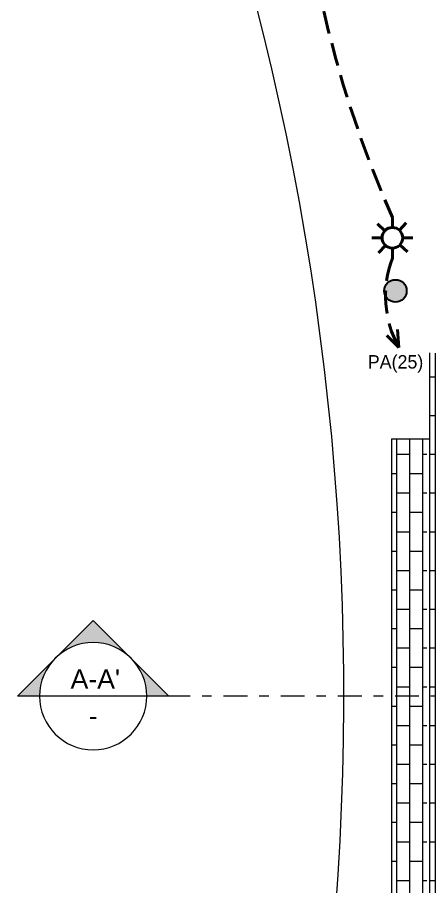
# Model space of a CAD drawing. Header units: metres. Extents: x 14 to 2416, y -346 to 476.
# Drawn here: x 22.52 to 26.85, y -82.62 to -73.51 of the extents above; entities that cross this region are included whole.
import ezdxf
from ezdxf.enums import TextEntityAlignment as Align

# ---------------------------------------------------------------- set-up
doc = ezdxf.new("R2010")
doc.units = ezdxf.units.M
for name, pattern in [('0', [0]), ('CONTINU', [0]), ('Dash Style-2', [0.694425, 0.48607, -0.208355]), ('DASHDOT', [1, 0.5, -0.25, 0, -0.25])]:
    doc.linetypes.add(name, pattern=pattern)
doc.layers.get('0').update_dxf_attribs({"linetype": '0', "lineweight": 20})
for name, color, linetype, lineweight in [('A-ANNO-TEXT', 20, 'Continuous', 13), ('A-SECT-IDEN', 251, 'CONTINU', 9), ('baños', 251, 'Continuous', 0), ('calle', 254, 'Continuous', 0), ('E Salida Luces', 22, 'Continuous', 40), ('E Tuberia Emp Losa', 22, 'Continuous', 40), ('E Tuberia Emp Piso', 24, 'Dash Style-2', 40), ('piso', 253, 'Continuous', 0)]:
    doc.layers.add(name, color=color, linetype=linetype, lineweight=lineweight)
doc.layers.add('hatch piso', color=253, linetype='Continuous', lineweight=0, transparency=0.7)
doc.layers.add('MAVA Luminarias', color=1, linetype='Continuous')
doc.styles.add('BOLD', font='timesbd.ttf', dxfattribs={"height": 0.45})
doc.styles.add('CENTURY GOTHIC', font='GOTHIC.TTF')
doc.styles.add('ESC50-2mm', font='arial.ttf', dxfattribs={"height": 0.1})
doc.styles.get("Standard").update_dxf_attribs({"font": 'arial.ttf', "height": 0.1875})
pattern_1 = [(270, (38.70153, 39.36118), (0.1354836, -2e-17), []), (0, (38.70153, 39.36118), (0.1354836, 0.2032), [0.1354836, -0.1354836])]

# ---------------------------------------------------------------- blocks, each defined once
blk = doc.blocks.new('A$Cd6acdfdc')
at = {"layer": 'MAVA Luminarias', "transparency": 33554687}
blk.add_hatch(color=2, dxfattribs=at).paths.add_polyline_path([(0, 0.079, 1), (0.158, 0.079, 1)])
at = {"layer": 'MAVA Luminarias', "color": 2, "transparency": 33554687}
blk.add_circle((0.079, 0.079), 0.079, dxfattribs=at)
blk = doc.blocks.new('SEC-TAG-DOWN')
at = {"layer": 'A-SECT-IDEN'}
h = blk.add_hatch(color=256, dxfattribs=at)
h.paths.add_polyline_path([(0.1131, 0), (0.0566, -0.0566, 0.198912), (0.08, 0)])
h.paths.add_polyline_path([(-0.1131, 0), (-0.08, 0, 0.198912), (-0.0566, -0.0566)])
blk.add_hatch(color=256, dxfattribs=at).paths.add_polyline_path([(0.0566, -0.0566), (0, -0.1131), (-0.0566, -0.0566, 0.414214)])
for p, q in [((0.1131, 0), (-0.1131, 0)), ((0, -0.1131), (-0.1131, 0)), ((0, -0.1131), (0.1131, 0))]:
    blk.add_line(p, q, dxfattribs=at)
blk.add_circle((0, 0), 0.08, dxfattribs=at)
at = {"layer": 'A-SECT-IDEN', "color": 122, "style": 'BOLD'}
for tag, p in [('REF.#', (0.0001, 0.015)), ('SHT.#', (0.0032, -0.0399))]:
    blk.add_attdef(tag, text='', height=0.025, dxfattribs=at).set_placement(p, align=Align.CENTER)
blk = doc.blocks.new('PL BASE 1N NASAS 09')
at = {"layer": 'piso'}
for p, q in [((-123.5311, -41.6497), (-123.5311, -48.8454)), ((-123.9311, -42.5497), (-123.9311, -47.9443)), ((-123.9311, -42.5497), (-123.5311, -42.5497))]:
    blk.add_line(p, q, dxfattribs=at)
at = {"layer": 'baños', "linetype": 'Continuous'}
for tag, p in [('MODELNUMBER', (-121.6562, -54.8273)), ('TRADENAME', (-121.6562, -54.8273)), ('PRODUCT', (-121.6562, -54.8274)), ('MATERIAL', (-121.6562, -54.8274))]:
    blk.add_attdef(tag, p, '', height=0.0000254, rotation=359.99992, dxfattribs=at)
blk = doc.blocks.new('PL MUEBLES 1N NASAS 09')
at = {"layer": 'hatch piso'}
h = blk.add_hatch(dxfattribs=at)
h.set_pattern_fill('AR-BRSTD', color=256, scale=0.002, angle=-90)
h.set_pattern_definition(pattern_1)
edge = h.paths.add_edge_path()
edge.add_arc((42.2052, 44.7282), 0.0254, 5.5979, 84.4021)
edge.add_line((42.2077, 44.7535), (42.0105, 44.7535))
edge.add_arc((42.0105, 44.8335), 0.08, 180, 270, ccw=False)
edge.add_line((41.9305, 44.8335), (41.9305, 46.5503))
edge.add_line((41.9305, 46.5503), (38.7304, 46.5503))
edge.add_line((38.7304, 46.5503), (38.7304, 39.3612))
edge.add_line((38.7304, 39.3612), (41.9305, 39.3612))
edge.add_line((41.9305, 39.3612), (41.9305, 41.0735))
edge.add_arc((42.0105, 41.0735), 0.08, 91.75822, 180, ccw=False)
edge.add_line((42.008, 41.1535), (42.1927, 41.1536))
edge.add_arc((42.1905, 41.1935), 0.04, 273.21897, 360)
edge.add_line((42.2305, 41.1935), (42.2305, 44.7307))
h = blk.add_hatch(dxfattribs=at)
h.set_pattern_fill('AR-BRSTD', color=256, scale=0.002, angle=-90)
h.set_pattern_definition(pattern_1)
h.paths.add_polyline_path([(38.7015, 45.6503), (38.3304, 45.6503), (38.3304, 40.2612), (38.7015, 40.2612)])
at = {"layer": 'baños'}
blk.add_blockref('PL BASE 1N NASAS 09', (162.2615, 88.2033), dxfattribs=at)
blk = doc.blocks.new('A$Cbef68299')
blk.add_blockref('PL MUEBLES 1N NASAS 09', (-30.7659, -32.0535))
blk = doc.blocks.new('A$Cc5be7df0')
at = {"layer": 'A-SECT-IDEN', "linetype": 'DASHDOT', "ltscale": 0.5}
blk.add_line((58.8011, 28.237), (9.145, 28.237), dxfattribs=at)
at = {"layer": 'calle'}
blk.add_arc((-17.7613, 28.237), 28.9752, 333.79791, 18.79711, dxfattribs=at)
at = {"layer": 'A-ANNO-TEXT'}
blk.add_blockref('A$Cbef68299', (4.1493, 17.337), dxfattribs=at)
at = {"layer": 'A-SECT-IDEN'}
ref = blk.add_blockref('SEC-TAG-DOWN', (8.5825, 28.237), dxfattribs=dict(at, xscale=-7.031249999999997, yscale=7.031249999999999, zscale=7.031249999999999, rotation=180))
ref.add_attrib('SHT.#', "A-A'", dxfattribs={"layer": 'A-ANNO-TEXT', "height": 0.2, "rotation": 360, "style": 'ESC50-2mm'}).set_placement((8.6049, 28.317), align=Align.CENTER)
ref.add_attrib('REF.#', '-', dxfattribs={"layer": 'A-ANNO-TEXT', "height": 0.2, "rotation": 360, "style": 'ESC50-2mm'}).set_placement((8.5829, 27.9316), align=Align.CENTER)
blk = doc.blocks.new('*U576')
at = {"layer": 'E Tuberia Emp Losa', "linetype": 'Continuous'}
for p, q in [((0.078, 0.206), (0, 0)), ((0, 0), (0.206, 0.112))]:
    blk.add_line(p, q, dxfattribs=at)
blk = doc.blocks.new('Luz Jardin')
at = {"layer": 'E Salida Luces', "linetype": 'Continuous'}
for p, q in [((0, 0.358), (0, 0.181)), ((-0.132, 0.123), (-0.262, 0.244)), ((0.123, 0.133), (0.243, 0.263)), ((-0.358, 0.001), (-0.18, 0.001)), ((0.18, 0.001), (0.358, 0.001)), ((-0.243, -0.261), (-0.123, -0.131)), ((0.262, -0.243), (0.132, -0.122)), ((0, -0.179), (0, -0.357))]:
    blk.add_line(p, q, dxfattribs=at)
blk.add_circle((0, 0.001), 0.18, dxfattribs=at)

msp = doc.modelspace()

# ---------------------------------------------------------------- linework, layer by layer
at = {"layer": 'E Tuberia Emp Piso', "ltscale": 0.5}
for centre, radius, start, end in [((37.6932, -70.6584, 1.6), 12.2737, 181.76083, 203.77093), ((27.5082, -76.4292), 1.1195, 159.32543, 208.82289)]:
    msp.add_arc(centre, radius, start, end, dxfattribs=at)

# ---------------------------------------------------------------- block references
at = {"layer": 'A-ANNO-TEXT'}
msp.add_blockref('A$Cc5be7df0', (14.7377, -108.8632), dxfattribs=at)
at = {"layer": 'E Salida Luces', "xscale": 0.6, "yscale": 0.6, "zscale": 0.6}
msp.add_blockref('Luz Jardin', (26.4608, -75.8198), dxfattribs=at)
at = {"layer": 'E Tuberia Emp Losa', "xscale": 0.799999999999992, "yscale": 0.799999999999992, "zscale": 0.799999999999992, "rotation": 65.2017498634645}
msp.add_blockref('*U576', (26.5274, -76.9689), dxfattribs=at)
at = {"layer": 'MAVA Luminarias', "xscale": 1.483214008569871, "yscale": 1.483214008569871, "zscale": 1.483214008569871}
msp.add_blockref('A$Cd6acdfdc', (26.3761, -76.4928), dxfattribs=at)

# ---------------------------------------------------------------- texts
at = {"layer": 'E Tuberia Emp Losa', "insert": (26.4937, -77.1409), "char_height": 0.14, "width": 0.58376, "attachment_point": 5, "style": 'CENTURY GOTHIC'}
msp.add_mtext('PA(25) ', dxfattribs=at)

doc.saveas('drawing.dxf')
